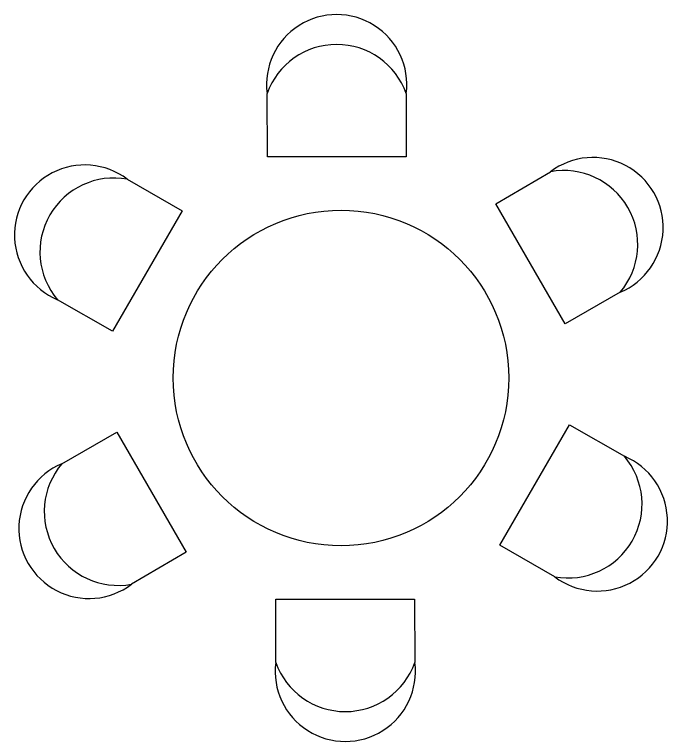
# Model space of a CAD drawing. Header units: inches. Extents: x 13 to 55.5, y 11.7 to 36.5.
# Drawn here: x 16.369 to 18.314, y 26.532 to 28.699 of the extents above; entities that cross this region are included whole.
import ezdxf

# ---------------------------------------------------------------- set-up
doc = ezdxf.new("R2010")
doc.units = ezdxf.units.IN
doc.header["$MEASUREMENT"] = 0
doc.layers.add('02', color=2, linetype='Continuous')

msp = doc.modelspace()

# ---------------------------------------------------------------- linework, layer by layer
at = {"layer": '02'}
for p, q in [((17.1227, 28.2746), (17.1216, 28.4631)), ((17.5363, 28.4631), (17.5363, 28.2746)), ((17.5363, 28.2746), (17.1227, 28.2746)), ((17.8031, 28.1347), (17.9659, 28.2299)), ((16.7048, 28.2077), (16.8681, 28.1134)), ((18.0099, 27.7765), (17.8031, 28.1347)), ((16.8681, 28.1134), (16.6613, 27.7552)), ((18.1732, 27.8708), (18.0099, 27.7765)), ((16.6613, 27.7552), (16.4975, 27.8486)), ((17.8154, 27.1173), (18.0222, 27.4755)), ((18.0222, 27.4755), (18.1861, 27.3821)), ((16.5103, 27.3599), (16.6736, 27.4542)), ((16.6736, 27.4542), (16.8804, 27.096)), ((17.9787, 27.023), (17.8154, 27.1173)), ((16.8804, 27.096), (16.7177, 27.0008)), ((17.1473, 26.7676), (17.1473, 26.9561)), ((17.1473, 26.9561), (17.5609, 26.9561)), ((17.5609, 26.9561), (17.5619, 26.7676))]:
    msp.add_line(p, q, dxfattribs=at)
msp.add_circle((17.3418, 27.6154), 0.5, dxfattribs=at)
for centre, radius, start, end in [((17.3289, 28.4896), 0.209, 352.7215, 187.2785), ((17.3289, 28.3895), 0.22, 19.5508, 160.4492), ((18.0925, 28.0636), 0.209, 292.7215, 127.2785), ((16.5782, 28.0414), 0.209, 52.7215, 247.2785), ((18.0058, 28.0136), 0.22, 319.5508, 100.4492), ((16.6649, 27.9913), 0.22, 79.5508, 220.4492), ((18.0186, 27.2394), 0.22, 259.5508, 40.4492), ((18.1053, 27.1893), 0.209, 232.7215, 67.2785), ((16.5911, 27.1671), 0.209, 112.7215, 307.2785), ((16.6778, 27.2172), 0.22, 139.5508, 280.4492), ((17.3546, 26.7411), 0.209, 172.7215, 7.2785), ((17.3546, 26.8412), 0.22, 199.5508, 340.4492)]:
    msp.add_arc(centre, radius, start, end, dxfattribs=at)

doc.saveas('drawing.dxf')
